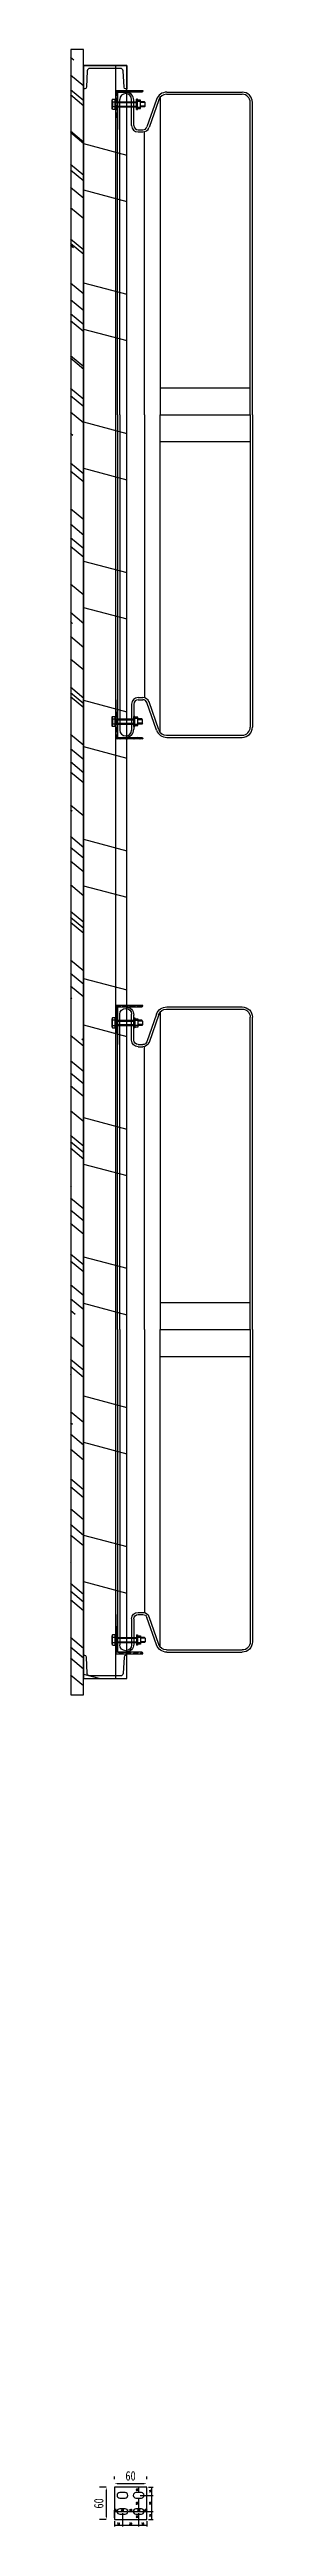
# Model space of a CAD drawing. Header units: millimetres. Extents: x -2018967 to 3675, y -751 to 1571936.
# Drawn here: x -1760384 to -1760047, y 1234266 to 1238873 of the extents above; entities that cross this region are included whole.
import ezdxf

# ---------------------------------------------------------------- set-up
doc = ezdxf.new("R2010")
doc.units = ezdxf.units.MM
doc.header["$LTSCALE"] = 1000
doc.layers.get('0').update_dxf_attribs({"linetype": 'CONTINUOUS'})
doc.layers.get('DEFPOINTS').update_dxf_attribs({"linetype": 'CONTINUOUS'})
for name, color, linetype in [('W-STEEL_FRAME钢架', 3, 'CONTINUOUS'), ('W-STEEL_KEEL钢龙骨', 5, 'CONTINUOUS'), ('W-WOOD_FLOOR木地板', 30, 'CONTINUOUS'), ('螺栓', 146, 'CONTINUOUS')]:
    doc.layers.add(name, color=color, linetype=linetype)
doc.styles.add('STANDARD_T3', font='simplex.shx', dxfattribs={"width": 0.7, "bigfont": 'gbcbig.shx'})
doc.styles.add('黑体', font='simhei.ttf', dxfattribs={"width": 0.8})
doc.dimstyles.new('W&&1', dxfattribs={"dimtxt": 3.5, "dimasz": 1, "dimexe": 2.5, "dimexo": 3, "dimgap": 1, "dimtad": 1, "dimdec": 0, "dimzin": 0, "dimdsep": 46, "dimtxsty": 'STANDARD_T3', "dimcen": 0.09, "dimclrd": 1, "dimclre": 1, "dimclrt": 7, "dimazin": 2, "dimtfac": 1, "dimtdec": 0, "dimtix": 1, "dimtmove": 2, "dimatfit": 3, "dimfxl": 100, "dimtolj": 1, "dimtzin": 0, "dimarcsym": 0})
doc.dimstyles.new('W&&5', dxfattribs={"dimtxt": 17.5, "dimasz": 5, "dimexe": 12.5, "dimexo": 15, "dimgap": 5, "dimtad": 1, "dimdec": 0, "dimzin": 0, "dimdsep": 46, "dimtxsty": 'STANDARD_T3', "dimcen": 0.09, "dimclrd": 1, "dimclre": 1, "dimclrt": 7, "dimazin": 2, "dimtfac": 1, "dimtdec": 0, "dimtix": 1, "dimtmove": 2, "dimatfit": 3, "dimfxl": 100, "dimtolj": 1, "dimtzin": 0, "dimarcsym": 0})
pattern_1 = [(225, (6158.742, 27788.663), (6.735192, -6.735192), []), (225, (6156.497, 27788.663), (6.735192, -6.735192), []), (225, (6154.252, 27788.663), (6.735192, -6.735192), []), (225, (6152.007, 27788.663), (6.735192, -6.735192), [])]
pattern_2 = [(135, (29222.269, -5891.052), (-6.735192, -6.735192), []), (135, (29222.269, -5888.807), (-6.735192, -6.735192), []), (135, (29222.269, -5886.562), (-6.735192, -6.735192), []), (135, (29222.269, -5884.317), (-6.735192, -6.735192), [])]

# ---------------------------------------------------------------- blocks, each defined once
blk = doc.blocks.new('1200浮箱侧面')
for p, q in [((-600, 78.9), (-600, 63.9)), ((0, 78.9), (-600, 78.9)), ((0, 74.9), (-586.4, 74.9)), ((-538, 52.9), (-586.4, 52.9)), ((-538, 48.9), (-585, 48.9)), ((0, 78.9), (600, 78.9)), ((0, 74.9), (586.4, 74.9)), ((538, 52.9), (586.4, 52.9)), ((538, 48.9), (585, 48.9)), ((600, 78.9), (600, 63.9)), ((-590.7, 0), (0, 0)), ((-586.6, 6.7), (-535.4, 24.5)), ((-585.9, 2.7), (-534.1, 20.7)), ((-530, 40.9), (-530, 32.1)), ((0, 29.2), (-526.3, 29.2)), ((-526, 40.9), (-526, 32.1)), ((-50, 0), (-50, -167.1)), ((0, 29.2), (526.3, 29.2)), ((590.7, 0), (0, 0)), ((0, 0), (0, -167.1)), ((0, 0), (0, -167.1)), ((50, 0), (50, -167.1)), ((526, 40.9), (526, 32.1)), ((530, 40.9), (530, 32.1)), ((585.9, 2.7), (534.1, 20.7)), ((586.6, 6.7), (535.4, 24.5)), ((-600, -12.2), (-600, -152.1)), ((-596, -11.5), (-596, -152.1)), ((596, -11.5), (596, -152.1)), ((600, -12.2), (600, -152.1)), ((0, -167.1), (-581, -167.1)), ((0, -171.1), (-581, -171.1)), ((0, -167.1), (581, -167.1)), ((0, -171.1), (581, -171.1))]:
    blk.add_line(p, q)
for points in [[(-599.9, 78.9), (-530.3, 78.9)], [(-599.9, 78.9), (-530.3, 78.9)], [(599.9, 78.9), (530.3, 78.9)], [(599.9, 78.9), (530.3, 78.9)]]:
    blk.add_lwpolyline(points)
for centre, radius, start, end in [((-585, 63.9), 15, 180, 270), ((-586.4, 63.9), 11, 90, 270), ((-538, 40.9), 12, 0, 90), ((-538, 40.9), 8, 0, 90), ((538, 40.9), 12, 90, 180), ((538, 40.9), 8, 90, 180), ((585, 63.9), 15, 270, 0), ((586.4, 63.9), 11, 270, 90), ((-580, -12.2), 20, 109.1798, 180), ((-581, -11.5), 15, 109.1798, 180), ((-538, 32.1), 8, 289.1798, 0), ((-538, 32.1), 12, 289.1798, 0), ((538, 32.1), 12, 180, 250.8202), ((538, 32.1), 8, 180, 250.8202), ((581, -11.5), 15, 0, 70.8202), ((580, -12.2), 20, 0, 70.8202), ((-581, -152.1), 19, 180, 270), ((-581, -152.1), 15, 180, 270), ((581, -152.1), 15, 270, 0), ((581, -152.1), 19, 270, 0)]:
    blk.add_arc(centre, radius, start, end)
blk = doc.blocks.new('浮桥断面图')
h = blk.add_hatch()
h.set_pattern_fill('ANSI34', color=256, angle=90)
h.set_pattern_definition(pattern_2)
edge = h.paths.add_edge_path()
edge.add_line((-1403.6, 20), (-1453.6, 20))
edge.add_line((-1453.6, 20), (-1453.6, -30))
edge.add_arc((-1453.6, -27), 3, 270, 360)
edge.add_line((-1450.6, -27), (-1450.6, 17))
edge.add_line((-1450.6, 17), (-1406.6, 17))
edge.add_arc((-1406.6, 20), 3, 270, 360)
h = blk.add_hatch()
h.set_pattern_fill('ANSI34', color=256, angle=180)
h.set_pattern_definition(pattern_1)
edge = h.paths.add_edge_path()
edge.add_line((-247.7, -30), (-247.7, 20))
edge.add_line((-247.7, 20), (-297.7, 20))
edge.add_arc((-294.7, 20), 3, 180, 270)
edge.add_line((-294.7, 17), (-250.7, 17))
edge.add_line((-250.7, 17), (-250.7, -27))
edge.add_arc((-247.7, -27), 3, 180, 270)
h = blk.add_hatch()
h.set_pattern_fill('ANSI34', color=256, angle=180)
h.set_pattern_definition(pattern_1)
edge = h.paths.add_edge_path()
edge.add_line((247.7, -30), (247.7, 20))
edge.add_line((247.7, 20), (297.7, 20))
edge.add_arc((294.7, 20), 3, -90, 0, ccw=False)
edge.add_line((294.7, 17), (250.7, 17))
edge.add_line((250.7, 17), (250.7, -27))
edge.add_arc((247.7, -27), 3, -90, 0, ccw=False)
h = blk.add_hatch()
h.set_pattern_fill('ANSI34', color=256, angle=90)
h.set_pattern_definition(pattern_2)
edge = h.paths.add_edge_path()
edge.add_line((1403.6, 20), (1453.6, 20))
edge.add_line((1453.6, 20), (1453.6, -30))
edge.add_arc((1453.6, -27), 3, 180, 270, ccw=False)
edge.add_line((1450.6, -27), (1450.6, 17))
edge.add_line((1450.6, 17), (1406.6, 17))
edge.add_arc((1406.6, 20), 3, 180, 270, ccw=False)
at = {"layer": 'W-STEEL_FRAME钢架'}
h = blk.add_hatch(dxfattribs=at)
h.set_pattern_fill('金属', color=256, scale=100, angle=30)
h.set_pattern_definition([(75, (-1638797.31, -2328842.28), (-241.481457, 64.704761), []), (75, (-1638695.25, -2328783.35), (-241.481457, 64.704761), [])])
h.paths.add_polyline_path([(1500, 0), (1500, 80), (-1500, 80), (-1500, 0)])
at = {"layer": 'W-WOOD_FLOOR木地板'}
h = blk.add_hatch(dxfattribs=at)
h.set_pattern_fill('木材', color=256, scale=20)
h.set_pattern_definition([(50, (-1709841.48, -2483893.79), (51.8470639, 186.2468308), [1200, -160, 400, -80]), (50, (-1709735.08, -2483853.79), (-132.9301375, 7.1090462), [240, -26.4, 480, -60]), (50, (-1709801.48, -2483825.787), (226.3396635, 353.1279042), [640, -112, 320, -80])])
edge = h.paths.add_edge_path()
edge.add_line((-1530, 80), (1530, 79.7))
edge.add_line((1530, 79.7), (1530, 104.3))
edge.add_line((1530, 104.3), (-1530, 104.3))
edge.add_line((-1530, 104.3), (-1530, 79.7))
for points in [[(-1403.6, 20), (-1403.6, 20), (-1453.6, 20), (-1453.6, -30), (-1453.6, -30, 0.414214), (-1450.6, -27), (-1450.6, 17), (-1406.6, 17, 0.414214)], [(-247.7, -30), (-247.7, -30), (-247.7, 20), (-297.7, 20), (-297.7, 20, 0.414214), (-294.7, 17), (-250.7, 17), (-250.7, -27, 0.414214)], [(247.7, -30), (247.7, -30), (247.7, 20), (297.7, 20), (297.7, 20, -0.414214), (294.7, 17), (250.7, 17), (250.7, -27, -0.414214)], [(1403.6, 20), (1403.6, 20), (1453.6, 20), (1453.6, -30), (1453.6, -30, -0.414214), (1450.6, -27), (1450.6, 17), (1406.6, 17, -0.414214)]]:
    blk.add_lwpolyline(points, format="xyb", close=True)
at = {"layer": 'W-STEEL_FRAME钢架'}
for points in [[(-1457, 80), (-1500, 80), (-1500, 0), (-1457, 0), (-1457, 2.2, 0.398895), (-1459.8, 5.1), (-1490.3, 6.8, -0.398895), (-1495, 11.7), (-1495, 68.3, -0.398895), (-1490.3, 73.2), (-1459.8, 74.9, 0.398895), (-1457, 77.8)], [(1457, 80), (1500, 80), (1500, 0), (1457, 0), (1457, 2.2, -0.398895), (1459.8, 5.1), (1490.3, 6.8, 0.398895), (1495, 11.7), (1495, 68.3, 0.398895), (1490.3, 73.2), (1459.8, 74.9, -0.398895), (1457, 77.8)]]:
    blk.add_lwpolyline(points, format="xyb", close=True, dxfattribs=at)
blk.add_lwpolyline([(-1500, 0), (1500, 0), (1500, 80), (-1500, 80)], close=True, dxfattribs=at)
at = {"layer": 'W-STEEL_KEEL钢龙骨'}
blk.add_lwpolyline([(-1500, 20), (1500, 20), (1500, 80), (-1500, 80)], close=True, dxfattribs=at)
at = {"layer": 'W-WOOD_FLOOR木地板'}
blk.add_lwpolyline([(-1530, 80), (1530, 80), (1530, 104), (-1530, 104)], close=True, dxfattribs=at)
at = {"layer": '螺栓'}
for p, q in [((-1437.6, 26.4), (-1436.6, 27.4)), ((-1437.6, 26.4), (-1437.6, 20)), ((-1419.4, 27.4), (-1436.6, 27.4)), ((-1418.4, 26.4), (-1419.4, 27.4)), ((-1418.4, 21.6), (-1418.4, 26.4)), ((-289.8, 26.4), (-288.8, 27.4)), ((-289.8, 26.4), (-289.8, 20.1)), ((-271.7, 27.4), (-288.8, 27.4)), ((-270.7, 26.4), (-271.7, 27.4)), ((-270.7, 21.7), (-270.7, 26.4)), ((270.7, 26.4), (271.7, 27.4)), ((270.7, 21.7), (270.7, 26.4)), ((271.7, 27.4), (288.8, 27.4)), ((289.8, 26.4), (288.8, 27.4)), ((289.8, 26.4), (289.8, 20.1)), ((1418.4, 26.4), (1419.4, 27.4)), ((1418.4, 21.6), (1418.4, 26.4)), ((1419.4, 27.4), (1436.6, 27.4)), ((1437.6, 26.4), (1436.6, 27.4)), ((1437.6, 26.4), (1437.6, 20)), ((-1431.3, -34.2), (-1432.8, -32.7)), ((-283.6, -29.1), (-285.1, -27.7)), ((283.6, -29.1), (285.1, -27.7)), ((1431.3, -34.2), (1432.8, -32.7))]:
    blk.add_line(p, q, dxfattribs=at)
for points in [[(-1437.6, 21.6), (-1418.4, 21.6), (-1418.4, 20), (-1437.6, 20)], [(-1420.3, 21.6), (-1435.7, 21.6)], [(-1435.2, 27.4), (-1420.8, 27.4)], [(-1432.8, 27.4), (-1432.8, 21.6)], [(-1432.8, 21.6), (-1432.8, -17.9)], [(-1431.3, 21.6), (-1431.3, -17.9)], [(-1424.6, 21.6), (-1424.6, -17.9)], [(-1423.2, 21.6), (-1423.2, 27.4)], [(-1423.2, 21.6), (-1423.2, -17.9)], [(-289.8, 21.7), (-270.7, 21.7), (-270.7, 20.1), (-289.8, 20.1)], [(-272.6, 21.7), (-288, 21.7)], [(-287.5, 27.4), (-273, 27.4)], [(-285.1, 27.4), (-285.1, 21.7)], [(-285.1, 21.7), (-285.1, -12.8)], [(-283.6, 21.7), (-283.6, -12.8)], [(-276.9, 21.7), (-276.9, -12.8)], [(-275.5, 21.7), (-275.5, 27.4)], [(-275.5, 21.7), (-275.5, -12.8)], [(289.8, 21.7), (270.7, 21.7), (270.7, 20.1), (289.8, 20.1)], [(272.6, 21.7), (288, 21.7)], [(287.5, 27.4), (273, 27.4)], [(275.5, 21.7), (275.5, 27.4)], [(275.5, 21.7), (275.5, -12.8)], [(276.9, 21.7), (276.9, -12.8)], [(283.6, 21.7), (283.6, -12.8)], [(285.1, 27.4), (285.1, 21.7)], [(285.1, 21.7), (285.1, -12.8)], [(1437.6, 21.6), (1418.4, 21.6), (1418.4, 20), (1437.6, 20)], [(1420.3, 21.6), (1435.7, 21.6)], [(1435.2, 27.4), (1420.8, 27.4)], [(1423.2, 21.6), (1423.2, 27.4)], [(1423.2, 21.6), (1423.2, -17.9)], [(1424.6, 21.6), (1424.6, -17.9)], [(1431.3, 21.6), (1431.3, -17.9)], [(1432.8, 27.4), (1432.8, 21.6)], [(1432.8, 21.6), (1432.8, -17.9)], [(-1418.4, -17.9), (-1437.6, -17.9)], [(-1437.6, -19.8), (-1437.6, -17.9)], [(-1418.4, -19.8), (-1437.6, -19.8)], [(-1420.3, -19.8), (-1420.3, -25.6), (-1435.7, -25.6), (-1435.7, -19.8)], [(-1433.2, -25.6), (-1433.2, -19.8)], [(-1432.8, -32.7), (-1432.8, -25.6)], [(-1431.3, -34.2), (-1431.3, -25.6)], [(-1424.6, -34.2), (-1431.3, -34.2)], [(-1424.6, -34.2), (-1424.6, -25.6)], [(-1424.6, -34.2), (-1423.2, -32.7)], [(-1423.2, -32.7), (-1423.2, -25.6)], [(-1422.7, -19.8), (-1422.7, -25.6)], [(-1418.4, -17.9), (-1418.4, -19.8)], [(-270.7, -12.8), (-289.8, -12.8)], [(-289.8, -14.7), (-289.8, -12.8)], [(-270.7, -14.7), (-289.8, -14.7)], [(-272.6, -14.7), (-272.6, -20.5), (-288, -20.5), (-288, -14.7)], [(-285.5, -20.5), (-285.5, -14.7)], [(-285.1, -27.7), (-285.1, -20.5)], [(-283.6, -29.1), (-283.6, -20.5)], [(-276.9, -29.1), (-283.6, -29.1)], [(-276.9, -29.1), (-276.9, -20.5)], [(-276.9, -29.1), (-275.5, -27.7)], [(-275.5, -27.7), (-275.5, -20.5)], [(-275, -14.7), (-275, -20.5)], [(-270.7, -12.8), (-270.7, -14.7)], [(270.7, -12.8), (289.8, -12.8)], [(270.7, -12.8), (270.7, -14.7)], [(270.7, -14.7), (289.8, -14.7)], [(272.6, -14.7), (272.6, -20.5), (288, -20.5), (288, -14.7)], [(275, -14.7), (275, -20.5)], [(275.5, -27.7), (275.5, -20.5)], [(276.9, -29.1), (275.5, -27.7)], [(276.9, -29.1), (276.9, -20.5)], [(276.9, -29.1), (283.6, -29.1)], [(283.6, -29.1), (283.6, -20.5)], [(285.1, -27.7), (285.1, -20.5)], [(285.5, -20.5), (285.5, -14.7)], [(289.8, -14.7), (289.8, -12.8)], [(1418.4, -17.9), (1437.6, -17.9)], [(1418.4, -17.9), (1418.4, -19.8)], [(1418.4, -19.8), (1437.6, -19.8)], [(1420.3, -19.8), (1420.3, -25.6), (1435.7, -25.6), (1435.7, -19.8)], [(1422.7, -19.8), (1422.7, -25.6)], [(1423.2, -32.7), (1423.2, -25.6)], [(1424.6, -34.2), (1423.2, -32.7)], [(1424.6, -34.2), (1424.6, -25.6)], [(1424.6, -34.2), (1431.3, -34.2)], [(1431.3, -34.2), (1431.3, -25.6)], [(1432.8, -32.7), (1432.8, -25.6)], [(1433.2, -25.6), (1433.2, -19.8)], [(1437.6, -19.8), (1437.6, -17.9)]]:
    blk.add_lwpolyline(points, dxfattribs=at)
for points in [[(-1435.3, 27.1), (-1434.5, 26.7), (-1433.5, 26.8), (-1432.8, 27.3)], [(-1432.7, 27.3), (-1429.6, 26.2), (-1426.2, 26.2), (-1423.1, 27.3)], [(-1423.2, 27.3), (-1422.4, 26.8), (-1421.4, 26.7), (-1420.6, 27.1)], [(-287.6, 27.2), (-286.8, 26.8), (-285.8, 26.9), (-285, 27.4)], [(-285, 27.4), (-281.9, 26.3), (-278.5, 26.3), (-275.4, 27.4)], [(-275.5, 27.4), (-274.7, 26.9), (-273.7, 26.8), (-272.9, 27.2)], [(275.5, 27.4), (274.7, 26.9), (273.7, 26.8), (272.9, 27.2)], [(285, 27.4), (281.9, 26.3), (278.5, 26.3), (275.4, 27.4)], [(287.6, 27.2), (286.8, 26.8), (285.8, 26.9), (285, 27.4)], [(1423.2, 27.3), (1422.4, 26.8), (1421.4, 26.7), (1420.6, 27.1)], [(1432.7, 27.3), (1429.6, 26.2), (1426.2, 26.2), (1423.1, 27.3)], [(1435.3, 27.1), (1434.5, 26.7), (1433.5, 26.8), (1432.8, 27.3)]]:
    blk.add_open_spline(points, degree=3, dxfattribs=at)
at = {"xscale": -1}
blk.add_blockref('1200浮箱侧面', (-850.7, -61.9), dxfattribs=at)
blk.add_blockref('1200浮箱侧面', (850.7, -61.9))
blk = doc.blocks.new('*U624')
blk.add_lwpolyline([(-5, -5), (5, -5, 1), (5, 5), (-5, 5, 1)], format="xyb", close=True)
blk = doc.blocks.new('*U625')
at = {"color": 0, "linetype": 'ByBlock', "lineweight": -2, "transparency": 16777216}
for p in [(0, 0), (30, 0), (0, -30), (30, -30)]:
    blk.add_blockref('*U624', p, dxfattribs=at)
blk = doc.blocks.new('*U622')
blk.add_lwpolyline([(-30, -30), (30, -30), (30, 30), (-30, 30)], close=True)
blk.add_blockref('*U625', (-15, 15))
blk = doc.blocks.new('*U623')
at = {"color": 0, "linetype": 'ByBlock', "lineweight": -2, "transparency": 16777216}
blk.add_blockref('*U622', (0, 0), dxfattribs=at)
blk = doc.blocks.new('*D626')
at = {"color": 1, "lineweight": -2, "transparency": 16777216}
for p, q in [((-1760303.2, 1234353.8), (-1760303.2, 1234358.6)), ((-1760298.2, 1234346.1), (-1760248.2, 1234346.1)), ((-1760243.2, 1234353.8), (-1760243.2, 1234358.6))]:
    blk.add_line(p, q, dxfattribs=at)
at = {"color": 1, "transparency": 16777216}
for points in [[(-1760298.2, 1234347), (-1760298.2, 1234345.3), (-1760303.2, 1234346.1)], [(-1760248.2, 1234347), (-1760248.2, 1234345.3), (-1760243.2, 1234346.1)]]:
    blk.add_solid(points, dxfattribs=at)
at = {"layer": 'DEFPOINTS', "color": 0, "transparency": 16777216}
for p in [(-1760303.2, 1234338.8), (-1760243.2, 1234346.1), (-1760243.2, 1234338.8)]:
    blk.add_point(p, dxfattribs=at)
at = {"color": 7, "transparency": 16777216, "insert": (-1760273.2, 1234360), "char_height": 17.5, "attachment_point": 5, "style": '黑体'}
blk.add_mtext('\\A1;60', dxfattribs=at)
blk = doc.blocks.new('*D627')
at = {"color": 1, "lineweight": -2, "transparency": 16777216}
for p, q in [((-1760318.2, 1234338.8), (-1760330.8, 1234338.8)), ((-1760318.3, 1234333.8), (-1760318.3, 1234283.8)), ((-1760318.2, 1234278.8), (-1760330.8, 1234278.8))]:
    blk.add_line(p, q, dxfattribs=at)
at = {"color": 1, "transparency": 16777216}
for points in [[(-1760319.1, 1234333.8), (-1760317.4, 1234333.8), (-1760318.3, 1234338.8)], [(-1760319.1, 1234283.8), (-1760317.4, 1234283.8), (-1760318.3, 1234278.8)]]:
    blk.add_solid(points, dxfattribs=at)
at = {"layer": 'DEFPOINTS', "color": 0, "transparency": 16777216}
for p in [(-1760303.2, 1234338.8), (-1760318.3, 1234278.8), (-1760303.2, 1234278.8)]:
    blk.add_point(p, dxfattribs=at)
at = {"color": 7, "transparency": 16777216, "insert": (-1760332.1, 1234308.8), "char_height": 17.5, "attachment_point": 5, "rotation": 90, "style": '黑体'}
blk.add_mtext('\\A1;60', dxfattribs=at)
blk = doc.blocks.new('*D628')
at = {"color": 1, "lineweight": -2, "transparency": 16777216}
for p, q in [((-1760258.1, 1234329.8), (-1760258.1, 1234337.8)), ((-1760255.2, 1234338.8), (-1760255.6, 1234338.8)), ((-1760255.2, 1234328.8), (-1760255.6, 1234328.8))]:
    blk.add_line(p, q, dxfattribs=at)
at = {"color": 1, "transparency": 16777216}
for points in [[(-1760258.3, 1234337.8), (-1760257.9, 1234337.8), (-1760258.1, 1234338.8)], [(-1760258.3, 1234329.8), (-1760257.9, 1234329.8), (-1760258.1, 1234328.8)]]:
    blk.add_solid(points, dxfattribs=at)
at = {"layer": 'DEFPOINTS', "color": 0, "transparency": 16777216}
for p in [(-1760258.2, 1234338.8), (-1760258.2, 1234328.8), (-1760258.1, 1234338.8)]:
    blk.add_point(p, dxfattribs=at)
at = {"color": 7, "transparency": 16777216, "insert": (-1760260.9, 1234333.8), "char_height": 3.5, "attachment_point": 5, "rotation": 90, "style": 'STANDARD_T3'}
blk.add_mtext('\\A1;10', dxfattribs=at)
blk = doc.blocks.new('*D629')
at = {"color": 1, "lineweight": -2, "transparency": 16777216}
for p, q in [((-1760261.1, 1234318.8), (-1760260.7, 1234318.8)), ((-1760258.2, 1234317.8), (-1760258.2, 1234299.8)), ((-1760261.1, 1234298.8), (-1760260.7, 1234298.8))]:
    blk.add_line(p, q, dxfattribs=at)
at = {"color": 1, "transparency": 16777216}
for points in [[(-1760258.4, 1234317.8), (-1760258, 1234317.8), (-1760258.2, 1234318.8)], [(-1760258.4, 1234299.8), (-1760258, 1234299.8), (-1760258.2, 1234298.8)]]:
    blk.add_solid(points, dxfattribs=at)
at = {"layer": 'DEFPOINTS', "color": 0, "transparency": 16777216}
for p in [(-1760258.1, 1234318.8), (-1760258.2, 1234298.8), (-1760258.1, 1234298.8)]:
    blk.add_point(p, dxfattribs=at)
at = {"color": 7, "transparency": 16777216, "insert": (-1760260.9, 1234308.8), "char_height": 3.5, "attachment_point": 5, "rotation": 90, "style": 'STANDARD_T3'}
blk.add_mtext('\\A1;20', dxfattribs=at)
blk = doc.blocks.new('*D630')
at = {"color": 1, "lineweight": -2, "transparency": 16777216}
for p, q in [((-1760261.2, 1234288.8), (-1760260.7, 1234288.8)), ((-1760261.2, 1234278.8), (-1760260.7, 1234278.8)), ((-1760258.2, 1234287.8), (-1760258.2, 1234279.8))]:
    blk.add_line(p, q, dxfattribs=at)
at = {"color": 1, "transparency": 16777216}
for points in [[(-1760258.4, 1234287.8), (-1760258, 1234287.8), (-1760258.2, 1234288.8)], [(-1760258.4, 1234279.8), (-1760258, 1234279.8), (-1760258.2, 1234278.8)]]:
    blk.add_solid(points, dxfattribs=at)
at = {"layer": 'DEFPOINTS', "color": 0, "transparency": 16777216}
for p in [(-1760258.2, 1234288.8), (-1760258.2, 1234278.8), (-1760258.2, 1234278.8)]:
    blk.add_point(p, dxfattribs=at)
at = {"color": 7, "transparency": 16777216, "insert": (-1760260.9, 1234283.8), "char_height": 3.5, "attachment_point": 5, "rotation": 90, "style": 'STANDARD_T3'}
blk.add_mtext('\\A1;10', dxfattribs=at)
blk = doc.blocks.new('*D631')
at = {"color": 1, "lineweight": -2, "transparency": 16777216}
for p, q in [((-1760303.2, 1234275.8), (-1760303.2, 1234265.9)), ((-1760302.2, 1234268.4), (-1760289.2, 1234268.4)), ((-1760288.2, 1234290.8), (-1760288.2, 1234265.9))]:
    blk.add_line(p, q, dxfattribs=at)
at = {"color": 1, "transparency": 16777216}
for points in [[(-1760302.2, 1234268.6), (-1760302.2, 1234268.3), (-1760303.2, 1234268.4)], [(-1760289.2, 1234268.6), (-1760289.2, 1234268.3), (-1760288.2, 1234268.4)]]:
    blk.add_solid(points, dxfattribs=at)
at = {"layer": 'DEFPOINTS', "color": 0, "transparency": 16777216}
for p in [(-1760303.2, 1234278.8), (-1760288.2, 1234293.8), (-1760288.2, 1234268.4)]:
    blk.add_point(p, dxfattribs=at)
at = {"color": 7, "transparency": 16777216, "insert": (-1760295.7, 1234271.2), "char_height": 3.5, "attachment_point": 5, "style": 'STANDARD_T3'}
blk.add_mtext('\\A1;15', dxfattribs=at)
blk = doc.blocks.new('*D632')
at = {"color": 1, "lineweight": -2, "transparency": 16777216}
for p, q in [((-1760288.2, 1234290.8), (-1760288.2, 1234265.9)), ((-1760287.2, 1234268.4), (-1760259.2, 1234268.4)), ((-1760258.2, 1234290.8), (-1760258.2, 1234265.9))]:
    blk.add_line(p, q, dxfattribs=at)
at = {"color": 1, "transparency": 16777216}
for points in [[(-1760287.2, 1234268.6), (-1760287.2, 1234268.3), (-1760288.2, 1234268.4)], [(-1760259.2, 1234268.6), (-1760259.2, 1234268.3), (-1760258.2, 1234268.4)]]:
    blk.add_solid(points, dxfattribs=at)
at = {"layer": 'DEFPOINTS', "color": 0, "transparency": 16777216}
for p in [(-1760288.2, 1234293.8), (-1760258.2, 1234293.8), (-1760258.2, 1234268.4)]:
    blk.add_point(p, dxfattribs=at)
at = {"color": 7, "transparency": 16777216, "insert": (-1760273.2, 1234271.2), "char_height": 3.5, "attachment_point": 5, "style": 'STANDARD_T3'}
blk.add_mtext('\\A1;30', dxfattribs=at)
blk = doc.blocks.new('*D633')
at = {"color": 1, "lineweight": -2, "transparency": 16777216}
for p, q in [((-1760258.2, 1234290.8), (-1760258.2, 1234265.9)), ((-1760257.2, 1234268.4), (-1760244.2, 1234268.4)), ((-1760243.2, 1234275.8), (-1760243.2, 1234265.9))]:
    blk.add_line(p, q, dxfattribs=at)
at = {"color": 1, "transparency": 16777216}
for points in [[(-1760257.2, 1234268.6), (-1760257.2, 1234268.3), (-1760258.2, 1234268.4)], [(-1760244.2, 1234268.6), (-1760244.2, 1234268.3), (-1760243.2, 1234268.4)]]:
    blk.add_solid(points, dxfattribs=at)
at = {"layer": 'DEFPOINTS', "color": 0, "transparency": 16777216}
for p in [(-1760258.2, 1234293.8), (-1760243.2, 1234278.8), (-1760243.2, 1234268.4)]:
    blk.add_point(p, dxfattribs=at)
at = {"color": 7, "transparency": 16777216, "insert": (-1760250.7, 1234271.2), "char_height": 3.5, "attachment_point": 5, "style": 'STANDARD_T3'}
blk.add_mtext('\\A1;15', dxfattribs=at)
blk = doc.blocks.new('*D634')
at = {"color": 1, "lineweight": -2, "transparency": 16777216}
for p, q in [((-1760303.2, 1234281.8), (-1760303.2, 1234296.3)), ((-1760302.2, 1234293.8), (-1760299.2, 1234293.8)), ((-1760298.2, 1234296.8), (-1760298.2, 1234296.3))]:
    blk.add_line(p, q, dxfattribs=at)
at = {"color": 1, "transparency": 16777216}
for points in [[(-1760302.2, 1234293.9), (-1760302.2, 1234293.6), (-1760303.2, 1234293.8)], [(-1760299.2, 1234293.9), (-1760299.2, 1234293.6), (-1760298.2, 1234293.8)]]:
    blk.add_solid(points, dxfattribs=at)
at = {"layer": 'DEFPOINTS', "color": 0, "transparency": 16777216}
for p in [(-1760303.2, 1234278.8), (-1760298.2, 1234293.8), (-1760298.2, 1234293.8)]:
    blk.add_point(p, dxfattribs=at)
at = {"color": 7, "transparency": 16777216, "insert": (-1760300.7, 1234296.5), "char_height": 3.5, "attachment_point": 5, "style": 'STANDARD_T3'}
blk.add_mtext('\\A1;5', dxfattribs=at)
blk = doc.blocks.new('*D635')
at = {"color": 1, "lineweight": -2, "transparency": 16777216}
for p, q in [((-1760298.2, 1234296.8), (-1760298.2, 1234296.3)), ((-1760297.2, 1234293.8), (-1760279.2, 1234293.8)), ((-1760278.2, 1234296.8), (-1760278.2, 1234296.3))]:
    blk.add_line(p, q, dxfattribs=at)
at = {"color": 1, "transparency": 16777216}
for points in [[(-1760297.2, 1234293.9), (-1760297.2, 1234293.6), (-1760298.2, 1234293.8)], [(-1760279.2, 1234293.9), (-1760279.2, 1234293.6), (-1760278.2, 1234293.8)]]:
    blk.add_solid(points, dxfattribs=at)
at = {"layer": 'DEFPOINTS', "color": 0, "transparency": 16777216}
for p in [(-1760298.2, 1234293.8), (-1760278.2, 1234293.8), (-1760278.2, 1234293.8)]:
    blk.add_point(p, dxfattribs=at)
at = {"color": 7, "transparency": 16777216, "insert": (-1760288.2, 1234296.5), "char_height": 3.5, "attachment_point": 5, "style": 'STANDARD_T3'}
blk.add_mtext('\\A1;20', dxfattribs=at)
blk = doc.blocks.new('*D636')
at = {"color": 1, "lineweight": -2, "transparency": 16777216}
for p, q in [((-1760278.2, 1234296.8), (-1760278.2, 1234296.3)), ((-1760277.2, 1234293.8), (-1760269.2, 1234293.8)), ((-1760268.2, 1234296.8), (-1760268.2, 1234296.3))]:
    blk.add_line(p, q, dxfattribs=at)
at = {"color": 1, "transparency": 16777216}
for points in [[(-1760277.2, 1234293.9), (-1760277.2, 1234293.6), (-1760278.2, 1234293.8)], [(-1760269.2, 1234293.9), (-1760269.2, 1234293.6), (-1760268.2, 1234293.8)]]:
    blk.add_solid(points, dxfattribs=at)
at = {"layer": 'DEFPOINTS', "color": 0, "transparency": 16777216}
for p in [(-1760278.2, 1234293.8), (-1760268.2, 1234293.8), (-1760268.2, 1234293.8)]:
    blk.add_point(p, dxfattribs=at)
at = {"color": 7, "transparency": 16777216, "insert": (-1760273.2, 1234296.5), "char_height": 3.5, "attachment_point": 5, "style": 'STANDARD_T3'}
blk.add_mtext('\\A1;10', dxfattribs=at)
blk = doc.blocks.new('*D637')
at = {"color": 1, "lineweight": -2, "transparency": 16777216}
for p, q in [((-1760268.2, 1234296.8), (-1760268.2, 1234296.3)), ((-1760267.2, 1234293.8), (-1760249.2, 1234293.8)), ((-1760248.2, 1234296.8), (-1760248.2, 1234296.3))]:
    blk.add_line(p, q, dxfattribs=at)
at = {"color": 1, "transparency": 16777216}
for points in [[(-1760267.2, 1234293.9), (-1760267.2, 1234293.6), (-1760268.2, 1234293.8)], [(-1760249.2, 1234293.9), (-1760249.2, 1234293.6), (-1760248.2, 1234293.8)]]:
    blk.add_solid(points, dxfattribs=at)
at = {"layer": 'DEFPOINTS', "color": 0, "transparency": 16777216}
for p in [(-1760268.2, 1234293.8), (-1760248.2, 1234293.8), (-1760248.2, 1234293.8)]:
    blk.add_point(p, dxfattribs=at)
at = {"color": 7, "transparency": 16777216, "insert": (-1760258.2, 1234296.5), "char_height": 3.5, "attachment_point": 5, "style": 'STANDARD_T3'}
blk.add_mtext('\\A1;20', dxfattribs=at)
blk = doc.blocks.new('*D638')
at = {"color": 1, "lineweight": -2, "transparency": 16777216}
for p, q in [((-1760248.2, 1234296.8), (-1760248.2, 1234296.3)), ((-1760247.2, 1234293.8), (-1760244.2, 1234293.8)), ((-1760243.2, 1234296.8), (-1760243.2, 1234296.3))]:
    blk.add_line(p, q, dxfattribs=at)
at = {"color": 1, "transparency": 16777216}
for points in [[(-1760247.2, 1234293.9), (-1760247.2, 1234293.6), (-1760248.2, 1234293.8)], [(-1760244.2, 1234293.9), (-1760244.2, 1234293.6), (-1760243.2, 1234293.8)]]:
    blk.add_solid(points, dxfattribs=at)
at = {"layer": 'DEFPOINTS', "color": 0, "transparency": 16777216}
for p in [(-1760248.2, 1234293.8), (-1760243.2, 1234293.8), (-1760243.2, 1234293.8)]:
    blk.add_point(p, dxfattribs=at)
at = {"color": 7, "transparency": 16777216, "insert": (-1760245.7, 1234296.5), "char_height": 3.5, "attachment_point": 5, "style": 'STANDARD_T3'}
blk.add_mtext('\\A1;5', dxfattribs=at)
blk = doc.blocks.new('*D639')
at = {"color": 1, "lineweight": -2, "transparency": 16777216}
for p, q in [((-1760255.2, 1234293.8), (-1760231.2, 1234293.8)), ((-1760240.2, 1234278.8), (-1760231.2, 1234278.8)), ((-1760233.7, 1234279.8), (-1760233.7, 1234292.8))]:
    blk.add_line(p, q, dxfattribs=at)
at = {"color": 1, "transparency": 16777216}
for points in [[(-1760233.9, 1234292.8), (-1760233.5, 1234292.8), (-1760233.7, 1234293.8)], [(-1760233.9, 1234279.8), (-1760233.5, 1234279.8), (-1760233.7, 1234278.8)]]:
    blk.add_solid(points, dxfattribs=at)
at = {"layer": 'DEFPOINTS', "color": 0, "transparency": 16777216}
for p in [(-1760258.2, 1234293.8), (-1760243.2, 1234278.8), (-1760233.7, 1234293.8)]:
    blk.add_point(p, dxfattribs=at)
at = {"color": 7, "transparency": 16777216, "insert": (-1760236.4, 1234286.3), "char_height": 3.5, "attachment_point": 5, "rotation": 90, "style": 'STANDARD_T3'}
blk.add_mtext('\\A1;15', dxfattribs=at)
blk = doc.blocks.new('*D640')
at = {"color": 1, "lineweight": -2, "transparency": 16777216}
for p, q in [((-1760255.2, 1234323.8), (-1760231.2, 1234323.8)), ((-1760233.7, 1234294.8), (-1760233.7, 1234322.8)), ((-1760255.2, 1234293.8), (-1760231.2, 1234293.8))]:
    blk.add_line(p, q, dxfattribs=at)
at = {"color": 1, "transparency": 16777216}
for points in [[(-1760233.9, 1234322.8), (-1760233.5, 1234322.8), (-1760233.7, 1234323.8)], [(-1760233.9, 1234294.8), (-1760233.5, 1234294.8), (-1760233.7, 1234293.8)]]:
    blk.add_solid(points, dxfattribs=at)
at = {"layer": 'DEFPOINTS', "color": 0, "transparency": 16777216}
for p in [(-1760258.2, 1234323.8), (-1760233.7, 1234323.8), (-1760258.2, 1234293.8)]:
    blk.add_point(p, dxfattribs=at)
at = {"color": 7, "transparency": 16777216, "insert": (-1760236.4, 1234308.8), "char_height": 3.5, "attachment_point": 5, "rotation": 90, "style": 'STANDARD_T3'}
blk.add_mtext('\\A1;30', dxfattribs=at)
blk = doc.blocks.new('*D641')
at = {"color": 1, "lineweight": -2, "transparency": 16777216}
for p, q in [((-1760255.2, 1234323.8), (-1760231.2, 1234323.8)), ((-1760240.2, 1234338.8), (-1760231.2, 1234338.8)), ((-1760233.7, 1234324.8), (-1760233.7, 1234337.8))]:
    blk.add_line(p, q, dxfattribs=at)
at = {"color": 1, "transparency": 16777216}
for points in [[(-1760233.9, 1234337.8), (-1760233.5, 1234337.8), (-1760233.7, 1234338.8)], [(-1760233.9, 1234324.8), (-1760233.5, 1234324.8), (-1760233.7, 1234323.8)]]:
    blk.add_solid(points, dxfattribs=at)
at = {"layer": 'DEFPOINTS', "color": 0, "transparency": 16777216}
for p in [(-1760258.2, 1234323.8), (-1760243.2, 1234338.8), (-1760233.7, 1234338.8)]:
    blk.add_point(p, dxfattribs=at)
at = {"color": 7, "transparency": 16777216, "insert": (-1760236.4, 1234331.3), "char_height": 3.5, "attachment_point": 5, "rotation": 90, "style": 'STANDARD_T3'}
blk.add_mtext('\\A1;15', dxfattribs=at)

msp = doc.modelspace()

# ---------------------------------------------------------------- block references
at = {"rotation": 90}
msp.add_blockref('浮桥断面图', (-1760280.2, 1237342.8), dxfattribs=at)
msp.add_blockref('*U623', (-1760273.2, 1234308.8))

# ---------------------------------------------------------------- dimensions: what is measured, and where the dimension line sits
dim = msp.add_linear_dim(base=(-1760243.2, 1234346.1), p1=(-1760303.2, 1234338.8), p2=(-1760243.2, 1234338.8), dimstyle='W&&5', override={"dimtxsty": '黑体'})
dim.commit()
dim.dimension.update_dxf_attribs({"geometry": '*D626', "text_midpoint": (-1760273.2, 1234360)})
dim = msp.add_linear_dim(base=(-1760318.3, 1234278.8), p1=(-1760303.2, 1234338.8), p2=(-1760303.2, 1234278.8), angle=90, dimstyle='W&&5', override={"dimtxsty": '黑体'})
dim.commit()
dim.dimension.update_dxf_attribs({"geometry": '*D627', "text_midpoint": (-1760332.1, 1234308.8)})
for base, p1, p2, picture, middle in [((-1760258.1, 1234338.8), (-1760258.2, 1234328.8), (-1760258.2, 1234338.8), '*D628', (-1760260.9, 1234333.8)), ((-1760258.2, 1234298.8), (-1760258.1, 1234318.8), (-1760258.1, 1234298.8), '*D629', (-1760260.9, 1234308.8)), ((-1760233.7, 1234338.8), (-1760258.2, 1234323.8), (-1760243.2, 1234338.8), '*D641', (-1760236.4, 1234331.3)), ((-1760233.7, 1234323.8), (-1760258.2, 1234293.8), (-1760258.2, 1234323.8), '*D640', (-1760236.4, 1234308.8)), ((-1760258.2, 1234278.8), (-1760258.2, 1234288.8), (-1760258.2, 1234278.8), '*D630', (-1760260.9, 1234283.8)), ((-1760233.7, 1234293.8), (-1760243.2, 1234278.8), (-1760258.2, 1234293.8), '*D639', (-1760236.4, 1234286.3))]:
    dim = msp.add_linear_dim(base=base, p1=p1, p2=p2, angle=90, dimstyle='W&&1')
    dim.commit()
    dim.dimension.update_dxf_attribs({"geometry": picture, "text_midpoint": middle})
for base, p1, p2, picture, middle in [((-1760298.2, 1234293.8), (-1760303.2, 1234278.8), (-1760298.2, 1234293.8), '*D634', (-1760300.7, 1234296.5)), ((-1760288.2, 1234268.4), (-1760303.2, 1234278.8), (-1760288.2, 1234293.8), '*D631', (-1760295.7, 1234271.2)), ((-1760278.2, 1234293.8), (-1760298.2, 1234293.8), (-1760278.2, 1234293.8), '*D635', (-1760288.2, 1234296.5)), ((-1760258.2, 1234268.4), (-1760288.2, 1234293.8), (-1760258.2, 1234293.8), '*D632', (-1760273.2, 1234271.2)), ((-1760268.2, 1234293.8), (-1760278.2, 1234293.8), (-1760268.2, 1234293.8), '*D636', (-1760273.2, 1234296.5)), ((-1760248.2, 1234293.8), (-1760268.2, 1234293.8), (-1760248.2, 1234293.8), '*D637', (-1760258.2, 1234296.5)), ((-1760243.2, 1234268.4), (-1760258.2, 1234293.8), (-1760243.2, 1234278.8), '*D633', (-1760250.7, 1234271.2)), ((-1760243.2, 1234293.8), (-1760248.2, 1234293.8), (-1760243.2, 1234293.8), '*D638', (-1760245.7, 1234296.5))]:
    dim = msp.add_linear_dim(base=base, p1=p1, p2=p2, dimstyle='W&&1')
    dim.commit()
    dim.dimension.update_dxf_attribs({"geometry": picture, "text_midpoint": middle})

doc.saveas('drawing.dxf')
